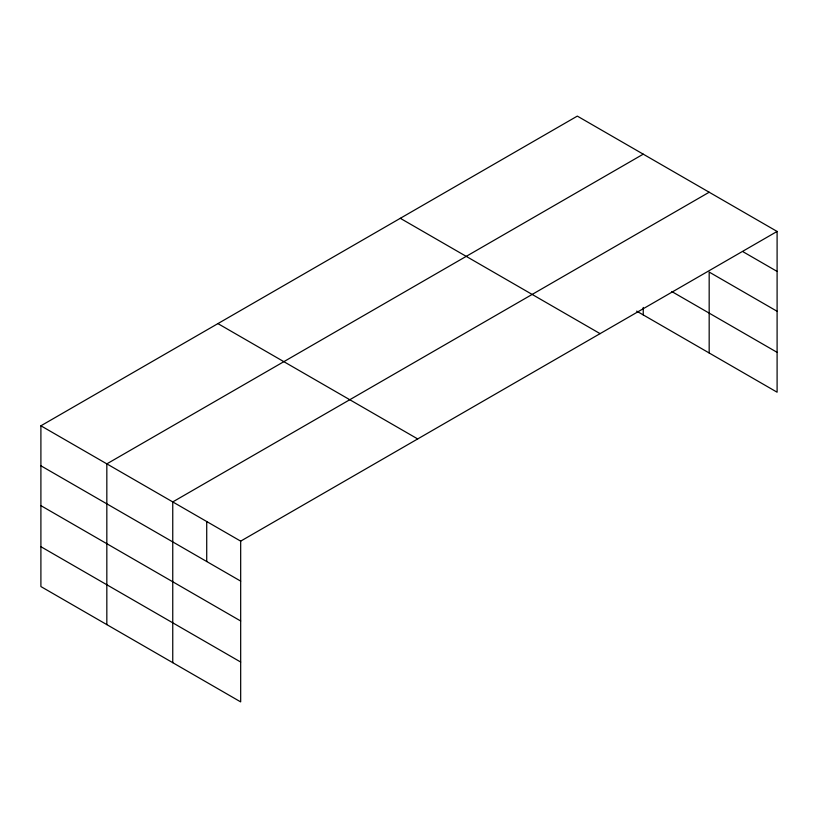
<?xml version="1.0" encoding="UTF-8"?>
<svg xmlns="http://www.w3.org/2000/svg" width="818" height="818" viewBox="0 0 818 818"><rect width="100%" height="100%" fill="white"/><g stroke="black" fill="none" stroke-linecap="round" stroke-linejoin="round"><path stroke-width="1.23" d="M40.9 425.8L240.676 541.138L240.676 701.895L40.9 586.557L40.9 425.8L577.324 116.105L777.1 231.443L777.1 392.2L636.66 311.116M643.245 154.162L106.831 463.867L106.831 624.625M709.175 192.23L172.751 501.925L172.751 662.682M240.676 541.138L777.1 231.443M743.143 251.811L777.1 271.423M777.1 311.28L709.175 272.067L709.175 352.977M671.813 291.556L777.1 352.343M400.299 218.304L600.085 333.642M217.915 323.601L417.701 438.939M40.9 465.779L240.676 581.128M40.9 505.636L240.676 620.985M40.9 546.7L240.676 662.038M643.245 307.445L643.245 314.92M206.719 521.536L206.719 561.516"/></g></svg>
